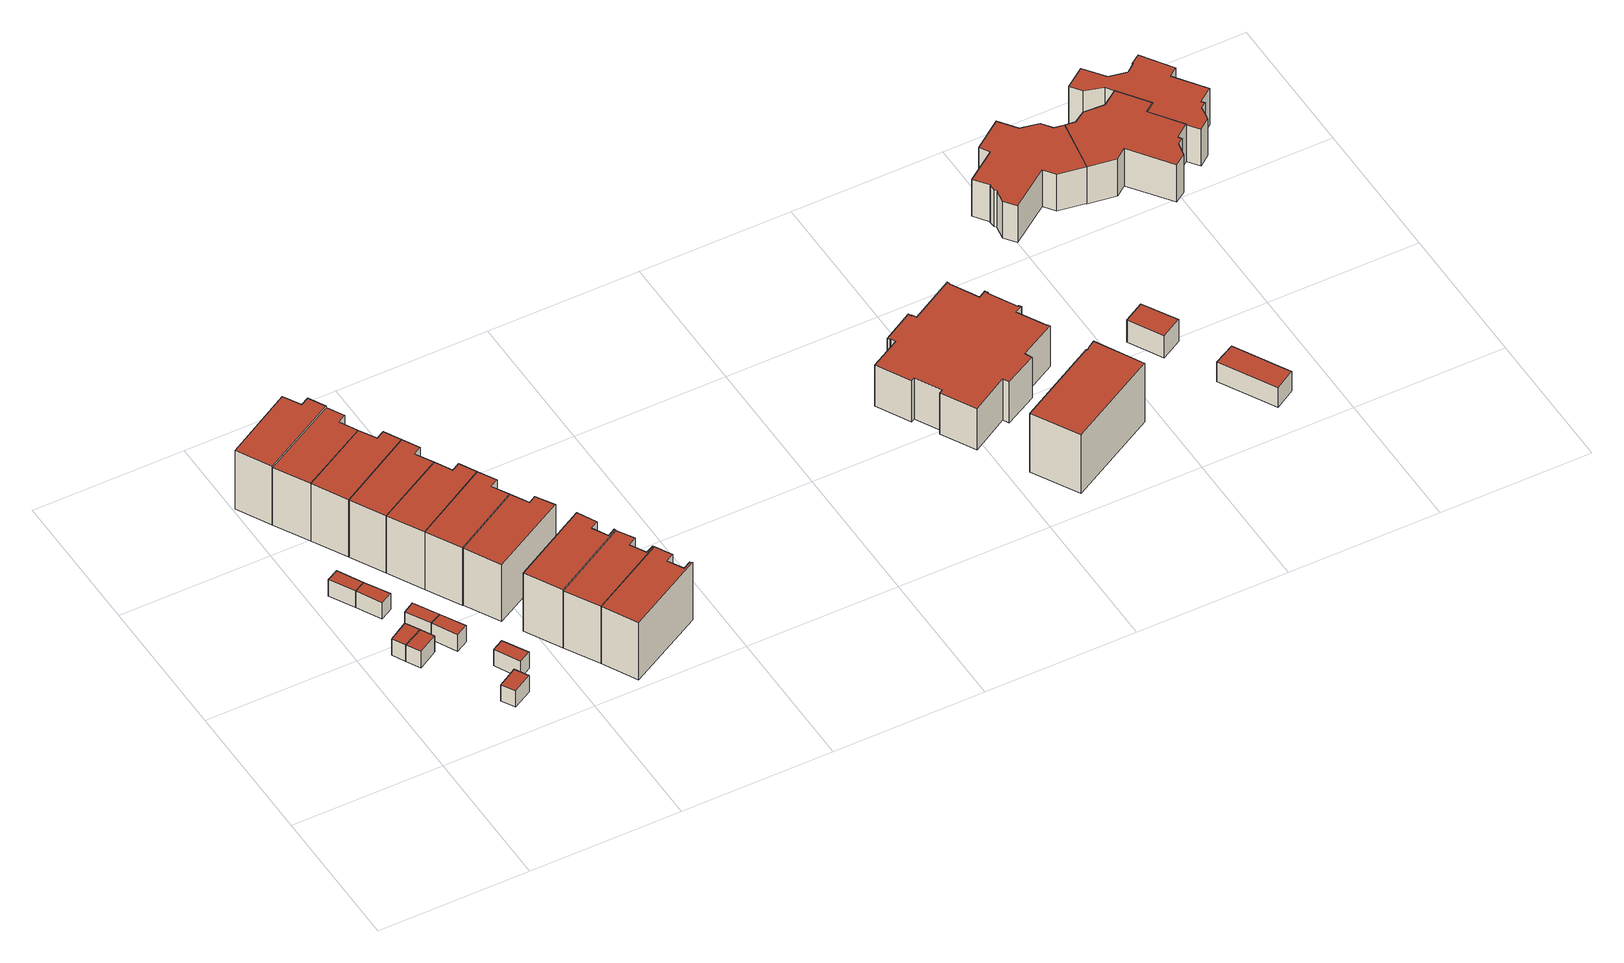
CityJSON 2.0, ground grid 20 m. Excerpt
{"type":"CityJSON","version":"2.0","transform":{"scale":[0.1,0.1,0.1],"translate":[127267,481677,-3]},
"CityObjects":{
"building1":{"type":"Building","attributes":{"b3_dak_type":"multiple horizontal","b3_h_dak_50p":0.16,"b3_h_dak_70p":0.17,"b3_h_dak_max":0.23,"b3_h_dak_min":0.1,"b3_h_maaiveld":-2.44,"b3_kas_warenhuis":false,"b3_mutatie_ahn3_ahn4":false,"b3_reconstructie_onvolledig":false,"b3_rmse_lod12":0.031,"b3_rmse_lod13":0.031,"b3_rmse_lod22":0.0258,"b3_val3dity_lod12":"[]","b3_val3dity_lod13":"[]","b3_val3dity_lod22":"[]","b3_volume_lod12":15.67,"b3_volume_lod13":15.67,"b3_volume_lod22":15.64,"geconstateerd":false,"oorspronkelijkbouwjaar":2007,"status":"Pand in gebruik"},"children":["building1-1"]},
"building1-1":{"type":"BuildingPart","parents":["building1"],"geometry":[{"type":"Solid","lod":"1.2","boundaries":[[[[0,1,2,3]],[[4,1,0,5]],[[6,2,1,4]],[[5,0,3,7]],[[7,3,2,6]],[[7,6,4,5]]]],"semantics":{"surfaces":[{"type":"GroundSurface"},{"type":"WallSurface","on_footprint_edge":true},{"type":"RoofSurface"}],"values":[[0,1,1,1,1,2]]}}]},
"building2":{"type":"Building","attributes":{"b3_dak_type":"multiple horizontal","b3_h_dak_50p":0.17,"b3_h_dak_70p":0.19,"b3_h_dak_max":0.23,"b3_h_dak_min":0.1,"b3_h_maaiveld":-2.43,"b3_kas_warenhuis":false,"b3_mutatie_ahn3_ahn4":false,"b3_reconstructie_onvolledig":false,"b3_rmse_lod12":0.032,"b3_rmse_lod13":0.032,"b3_rmse_lod22":0.0281,"b3_val3dity_lod12":"[]","b3_val3dity_lod13":"[]","b3_val3dity_lod22":"[]","b3_volume_lod12":15.63,"b3_volume_lod13":15.63,"b3_volume_lod22":15.6,"geconstateerd":false,"oorspronkelijkbouwjaar":2007,"status":"Pand in gebruik"},"children":["building2-1"]},
"building2-1":{"type":"BuildingPart","parents":["building2"],"geometry":[{"type":"Solid","lod":"1.2","boundaries":[[[[2,8,9,3]],[[10,8,2,6]],[[11,9,8,10]],[[6,2,3,7]],[[7,3,9,11]],[[7,11,10,6]]]],"semantics":{"surfaces":[{"type":"GroundSurface"},{"type":"WallSurface","on_footprint_edge":true},{"type":"RoofSurface"}],"values":[[0,1,1,1,1,2]]}}]},
"building3":{"type":"Building","attributes":{"b3_dak_type":"multiple horizontal","b3_h_dak_50p":0.17,"b3_h_dak_70p":0.2,"b3_h_dak_max":0.25,"b3_h_dak_min":0.12,"b3_h_maaiveld":-2.44,"b3_kas_warenhuis":false,"b3_mutatie_ahn3_ahn4":false,"b3_reconstructie_onvolledig":false,"b3_rmse_lod12":0.0298,"b3_rmse_lod13":0.0298,"b3_rmse_lod22":0.0274,"b3_val3dity_lod12":"[]","b3_val3dity_lod13":"[]","b3_val3dity_lod22":"[]","b3_volume_lod12":16.77,"b3_volume_lod13":16.77,"b3_volume_lod22":16.74,"geconstateerd":false,"oorspronkelijkbouwjaar":2007,"status":"Pand in gebruik"},"children":["building3-1"]},
"building3-1":{"type":"BuildingPart","parents":["building3"],"geometry":[{"type":"Solid","lod":"1.2","boundaries":[[[[12,13,14,15]],[[16,12,15,17]],[[17,15,14,18]],[[18,14,13,19]],[[19,13,12,16]],[[19,16,17,18]]]],"semantics":{"surfaces":[{"type":"GroundSurface"},{"type":"WallSurface","on_footprint_edge":true},{"type":"RoofSurface"}],"values":[[0,1,1,1,1,2]]}}]},
"building4":{"type":"Building","attributes":{"b3_dak_type":"multiple horizontal","b3_h_dak_50p":0.2,"b3_h_dak_70p":0.22,"b3_h_dak_max":0.28,"b3_h_dak_min":0.12,"b3_h_maaiveld":-2.44,"b3_kas_warenhuis":false,"b3_mutatie_ahn3_ahn4":false,"b3_reconstructie_onvolledig":false,"b3_rmse_lod12":0.0385,"b3_rmse_lod13":0.0385,"b3_rmse_lod22":0.0252,"b3_val3dity_lod12":"[]","b3_val3dity_lod13":"[]","b3_val3dity_lod22":"[]","b3_volume_lod12":16.93,"b3_volume_lod13":16.93,"b3_volume_lod22":16.83,"geconstateerd":false,"oorspronkelijkbouwjaar":2007,"status":"Pand in gebruik"},"children":["building4-1"]},
"building4-1":{"type":"BuildingPart","parents":["building4"],"geometry":[{"type":"Solid","lod":"1.2","boundaries":[[[[20,21,12,15]],[[22,21,20,23]],[[23,20,15,17]],[[16,12,21,22]],[[17,15,12,16]],[[17,16,22,23]]]],"semantics":{"surfaces":[{"type":"GroundSurface"},{"type":"WallSurface","on_footprint_edge":true},{"type":"RoofSurface"}],"values":[[0,1,1,1,1,2]]}}]},
"building5":{"type":"Building","attributes":{"b3_dak_type":"multiple horizontal","b3_h_dak_50p":0.16,"b3_h_dak_70p":0.18,"b3_h_dak_max":0.23,"b3_h_dak_min":0.1,"b3_h_maaiveld":-2.43,"b3_kas_warenhuis":false,"b3_mutatie_ahn3_ahn4":false,"b3_reconstructie_onvolledig":false,"b3_rmse_lod12":0.0328,"b3_rmse_lod13":0.0328,"b3_rmse_lod22":0.0297,"b3_val3dity_lod12":"[]","b3_val3dity_lod13":"[]","b3_val3dity_lod22":"[]","b3_volume_lod12":15.61,"b3_volume_lod13":15.61,"b3_volume_lod22":15.57,"geconstateerd":false,"oorspronkelijkbouwjaar":2007,"status":"Pand in gebruik"},"children":["building5-1"]},
"building5-1":{"type":"BuildingPart","parents":["building5"],"geometry":[{"type":"Solid","lod":"1.2","boundaries":[[[[24,25,26,27]],[[28,25,24,29]],[[29,24,27,30]],[[31,26,25,28]],[[30,27,26,31]],[[30,31,28,29]]]],"semantics":{"surfaces":[{"type":"GroundSurface"},{"type":"WallSurface","on_footprint_edge":true},{"type":"RoofSurface"}],"values":[[0,1,1,1,1,2]]}}]},
"building6":{"type":"Building","attributes":{"b3_dak_type":"multiple horizontal","b3_h_dak_50p":0.17,"b3_h_dak_70p":0.19,"b3_h_dak_max":0.26,"b3_h_dak_min":0.11,"b3_h_maaiveld":-2.42,"b3_kas_warenhuis":false,"b3_mutatie_ahn3_ahn4":false,"b3_reconstructie_onvolledig":false,"b3_rmse_lod12":0.0351,"b3_rmse_lod13":0.0351,"b3_rmse_lod22":0.0292,"b3_val3dity_lod12":"[]","b3_val3dity_lod13":"[]","b3_val3dity_lod22":"[]","b3_volume_lod12":16.63,"b3_volume_lod13":16.63,"b3_volume_lod22":16.55,"geconstateerd":false,"oorspronkelijkbouwjaar":2007,"status":"Pand in gebruik"},"children":["building6-1"]},
"building6-1":{"type":"BuildingPart","parents":["building6"],"geometry":[{"type":"Solid","lod":"1.2","boundaries":[[[[32,33,34,35]],[[36,34,33,37]],[[38,35,34,36]],[[39,32,35,38]],[[37,33,32,39]],[[37,39,38,36]]]],"semantics":{"surfaces":[{"type":"GroundSurface"},{"type":"WallSurface","on_footprint_edge":true},{"type":"RoofSurface"}],"values":[[0,1,1,1,1,2]]}}]},
"building7":{"type":"Building","attributes":{"b3_dak_type":"multiple horizontal","b3_h_dak_50p":0.16,"b3_h_dak_70p":0.19,"b3_h_dak_max":0.24,"b3_h_dak_min":0.12,"b3_h_maaiveld":-2.4,"b3_kas_warenhuis":false,"b3_mutatie_ahn3_ahn4":false,"b3_reconstructie_onvolledig":false,"b3_rmse_lod12":0.0315,"b3_rmse_lod13":0.0315,"b3_rmse_lod22":0.03,"b3_val3dity_lod12":"[]","b3_val3dity_lod13":"[]","b3_val3dity_lod22":"[]","b3_volume_lod12":16.46,"b3_volume_lod13":16.46,"b3_volume_lod22":16.43,"geconstateerd":false,"oorspronkelijkbouwjaar":2007,"status":"Pand in gebruik"},"children":["building7-1"]},
"building7-1":{"type":"BuildingPart","parents":["building7"],"geometry":[{"type":"Solid","lod":"1.2","boundaries":[[[[40,41,34,33]],[[42,41,40,43]],[[43,40,33,37]],[[36,34,41,42]],[[37,33,34,36]],[[37,36,42,43]]]],"semantics":{"surfaces":[{"type":"GroundSurface"},{"type":"WallSurface","on_footprint_edge":true},{"type":"RoofSurface"}],"values":[[0,1,1,1,1,2]]}}]},
"building8":{"type":"Building","attributes":{"b3_dak_type":"multiple horizontal","b3_h_dak_50p":0.17,"b3_h_dak_70p":0.19,"b3_h_dak_max":0.23,"b3_h_dak_min":0.12,"b3_h_maaiveld":-2.44,"b3_kas_warenhuis":false,"b3_mutatie_ahn3_ahn4":false,"b3_reconstructie_onvolledig":false,"b3_rmse_lod12":0.0297,"b3_rmse_lod13":0.0297,"b3_rmse_lod22":0.0282,"b3_val3dity_lod12":"[]","b3_val3dity_lod13":"[]","b3_val3dity_lod22":"[]","b3_volume_lod12":17.07,"b3_volume_lod13":17.07,"b3_volume_lod22":17.02,"geconstateerd":false,"oorspronkelijkbouwjaar":2007,"status":"Pand in gebruik"},"children":["building8-1"]},
"building8-1":{"type":"BuildingPart","parents":["building8"],"geometry":[{"type":"Solid","lod":"1.2","boundaries":[[[[44,45,46,47]],[[48,44,47,49]],[[49,47,46,50]],[[50,46,45,51]],[[51,45,44,48]],[[51,48,49,50]]]],"semantics":{"surfaces":[{"type":"GroundSurface"},{"type":"WallSurface","on_footprint_edge":true},{"type":"RoofSurface"}],"values":[[0,1,1,1,1,2]]}}]},
"building9":{"type":"Building","attributes":{"b3_dak_type":"multiple horizontal","b3_h_dak_50p":6.67,"b3_h_dak_70p":6.77,"b3_h_dak_max":7,"b3_h_dak_min":0.38,"b3_h_maaiveld":-2.46,"b3_kas_warenhuis":false,"b3_mutatie_ahn3_ahn4":false,"b3_reconstructie_onvolledig":false,"b3_rmse_lod12":3.54,"b3_rmse_lod13":0.233,"b3_rmse_lod22":0.239,"b3_val3dity_lod12":"[]","b3_val3dity_lod13":"[]","b3_val3dity_lod22":"[]","b3_volume_lod12":521.22,"b3_volume_lod13":416.14,"b3_volume_lod22":414.08,"geconstateerd":false,"oorspronkelijkbouwjaar":2007,"status":"Pand in gebruik"},"children":["building9-1"]},
"building9-1":{"type":"BuildingPart","parents":["building9"],"geometry":[{"type":"Solid","lod":"1.2","boundaries":[[[[52,53,54,55,56,57]],[[58,53,52,59]],[[60,56,55,61]],[[62,57,56,60]],[[59,52,57,62]],[[61,55,54,63]],[[63,54,53,58]],[[63,58,59,62,60,61]]]],"semantics":{"surfaces":[{"type":"GroundSurface"},{"type":"WallSurface","on_footprint_edge":true},{"type":"RoofSurface"}],"values":[[0,1,1,1,1,1,1,2]]}}]},
"building10":{"type":"Building","attributes":{"b3_dak_type":"multiple horizontal","b3_h_dak_50p":6.6,"b3_h_dak_70p":6.64,"b3_h_dak_max":7.04,"b3_h_dak_min":0.61,"b3_h_maaiveld":-2.46,"b3_kas_warenhuis":false,"b3_mutatie_ahn3_ahn4":false,"b3_reconstructie_onvolledig":false,"b3_rmse_lod12":3.41,"b3_rmse_lod13":1.23,"b3_rmse_lod22":1.25,"b3_val3dity_lod12":"[]","b3_val3dity_lod13":"[]","b3_val3dity_lod22":"[]","b3_volume_lod12":513.47,"b3_volume_lod13":407.14,"b3_volume_lod22":406.86,"geconstateerd":false,"oorspronkelijkbouwjaar":2007,"status":"Pand in gebruik"},"children":["building10-1"]},
"building10-1":{"type":"BuildingPart","parents":["building10"],"geometry":[{"type":"Solid","lod":"1.2","boundaries":[[[[52,57,64,65,66,67]],[[68,65,64,69]],[[70,66,65,68]],[[71,57,52,72]],[[69,64,57,71]],[[72,52,67,73]],[[73,67,66,70]],[[73,70,68,69,71,72]]]],"semantics":{"surfaces":[{"type":"GroundSurface"},{"type":"WallSurface","on_footprint_edge":true},{"type":"RoofSurface"}],"values":[[0,1,1,1,1,1,1,2]]}}]},
"building11":{"type":"Building","attributes":{"b3_dak_type":"multiple horizontal","b3_h_dak_50p":6.6,"b3_h_dak_70p":6.63,"b3_h_dak_max":7.02,"b3_h_dak_min":0.63,"b3_h_maaiveld":-2.46,"b3_kas_warenhuis":false,"b3_mutatie_ahn3_ahn4":false,"b3_reconstructie_onvolledig":false,"b3_rmse_lod12":3.48,"b3_rmse_lod13":1.28,"b3_rmse_lod22":1.3,"b3_val3dity_lod12":"[]","b3_val3dity_lod13":"[]","b3_val3dity_lod22":"[]","b3_volume_lod12":514.01,"b3_volume_lod13":412,"b3_volume_lod22":411.72,"geconstateerd":false,"oorspronkelijkbouwjaar":2007,"status":"Pand in gebruik"},"children":["building11-1"]},
"building11-1":{"type":"BuildingPart","parents":["building11"],"geometry":[{"type":"Solid","lod":"1.2","boundaries":[[[[74,67,66,75,76,77]],[[73,67,74,78]],[[79,76,75,80]],[[81,77,76,79]],[[78,74,77,81]],[[80,75,66,70]],[[70,66,67,73]],[[70,73,78,81,79,80]]]],"semantics":{"surfaces":[{"type":"GroundSurface"},{"type":"WallSurface","on_footprint_edge":true},{"type":"RoofSurface"}],"values":[[0,1,1,1,1,1,1,2]]}}]},
"building12":{"type":"Building","attributes":{"b3_dak_type":"slanted","b3_h_dak_50p":6.59,"b3_h_dak_70p":6.63,"b3_h_dak_max":6.98,"b3_h_dak_min":0.62,"b3_h_maaiveld":-2.45,"b3_kas_warenhuis":false,"b3_mutatie_ahn3_ahn4":false,"b3_reconstructie_onvolledig":false,"b3_rmse_lod12":3.44,"b3_rmse_lod13":0.946,"b3_rmse_lod22":0.961,"b3_val3dity_lod12":"[]","b3_val3dity_lod13":"[]","b3_val3dity_lod22":"[]","b3_volume_lod12":510.7,"b3_volume_lod13":398.79,"b3_volume_lod22":398.67,"geconstateerd":false,"oorspronkelijkbouwjaar":2007,"status":"Pand in gebruik"},"children":["building12-1"]},
"building12-1":{"type":"BuildingPart","parents":["building12"],"geometry":[{"type":"Solid","lod":"1.2","boundaries":[[[[74,77,82,83,84,85]],[[86,83,82,87]],[[88,84,83,86]],[[81,77,74,78]],[[87,82,77,81]],[[78,74,85,89]],[[89,85,84,88]],[[89,88,86,87,81,78]]]],"semantics":{"surfaces":[{"type":"GroundSurface"},{"type":"WallSurface","on_footprint_edge":true},{"type":"RoofSurface"}],"values":[[0,1,1,1,1,1,1,2]]}}]},
"building13":{"type":"Building","attributes":{"b3_dak_type":"multiple horizontal","b3_h_dak_50p":6.6,"b3_h_dak_70p":6.64,"b3_h_dak_max":7.01,"b3_h_dak_min":0.62,"b3_h_maaiveld":-2.45,"b3_kas_warenhuis":false,"b3_mutatie_ahn3_ahn4":false,"b3_reconstructie_onvolledig":false,"b3_rmse_lod12":3.32,"b3_rmse_lod13":1.08,"b3_rmse_lod22":1.1,"b3_val3dity_lod12":"[]","b3_val3dity_lod13":"[]","b3_val3dity_lod22":"[]","b3_volume_lod12":513.41,"b3_volume_lod13":424.14,"b3_volume_lod22":423.46,"geconstateerd":false,"oorspronkelijkbouwjaar":2007,"status":"Pand in gebruik"},"children":["building13-1"]},
"building13-1":{"type":"BuildingPart","parents":["building13"],"geometry":[{"type":"Solid","lod":"1.2","boundaries":[[[[90,85,84,91,92,93]],[[89,85,90,94]],[[95,92,91,96]],[[97,93,92,95]],[[94,90,93,97]],[[96,91,84,88]],[[88,84,85,89]],[[88,89,94,97,95,96]]]],"semantics":{"surfaces":[{"type":"GroundSurface"},{"type":"WallSurface","on_footprint_edge":true},{"type":"RoofSurface"}],"values":[[0,1,1,1,1,1,1,2]]}}]},
"building14":{"type":"Building","attributes":{"b3_dak_type":"slanted","b3_h_dak_50p":6.61,"b3_h_dak_70p":6.65,"b3_h_dak_max":7.03,"b3_h_dak_min":0.56,"b3_h_maaiveld":-2.46,"b3_kas_warenhuis":false,"b3_mutatie_ahn3_ahn4":false,"b3_reconstructie_onvolledig":false,"b3_rmse_lod12":3.34,"b3_rmse_lod13":1.06,"b3_rmse_lod22":1.08,"b3_val3dity_lod12":"[]","b3_val3dity_lod13":"[]","b3_val3dity_lod22":"[]","b3_volume_lod12":516.15,"b3_volume_lod13":404.14,"b3_volume_lod22":403.98,"geconstateerd":false,"oorspronkelijkbouwjaar":2007,"status":"Pand in gebruik"},"children":["building14-1"]},
"building14-1":{"type":"BuildingPart","parents":["building14"],"geometry":[{"type":"Solid","lod":"1.2","boundaries":[[[[90,93,98,99,100,101]],[[102,99,98,103]],[[104,100,99,102]],[[97,93,90,94]],[[103,98,93,97]],[[94,90,101,105]],[[105,101,100,104]],[[105,104,102,103,97,94]]]],"semantics":{"surfaces":[{"type":"GroundSurface"},{"type":"WallSurface","on_footprint_edge":true},{"type":"RoofSurface"}],"values":[[0,1,1,1,1,1,1,2]]}}]},
"building15":{"type":"Building","attributes":{"b3_dak_type":"multiple horizontal","b3_h_dak_50p":6.62,"b3_h_dak_70p":6.65,"b3_h_dak_max":7.05,"b3_h_dak_min":0.62,"b3_h_maaiveld":-2.45,"b3_kas_warenhuis":false,"b3_mutatie_ahn3_ahn4":false,"b3_reconstructie_onvolledig":false,"b3_rmse_lod12":3.18,"b3_rmse_lod13":0.18,"b3_rmse_lod22":0.181,"b3_val3dity_lod12":"[]","b3_val3dity_lod13":"[]","b3_val3dity_lod22":"[]","b3_volume_lod12":536.58,"b3_volume_lod13":433.88,"b3_volume_lod22":433.87,"geconstateerd":false,"oorspronkelijkbouwjaar":2007,"status":"Pand in gebruik"},"children":["building15-1"]},
"building15-1":{"type":"BuildingPart","parents":["building15"],"geometry":[{"type":"Solid","lod":"1.2","boundaries":[[[[106,107,108,109,110,111]],[[105,107,106,112]],[[113,110,109,114]],[[115,111,110,113]],[[112,106,111,115]],[[114,109,108,104]],[[104,108,107,105]],[[104,105,112,115,113,114]]]],"semantics":{"surfaces":[{"type":"GroundSurface"},{"type":"WallSurface","on_footprint_edge":true},{"type":"RoofSurface"}],"values":[[0,1,1,1,1,1,1,2]]}}]},
"building16":{"type":"Building","attributes":{"b3_dak_type":"slanted","b3_h_dak_50p":6.62,"b3_h_dak_70p":6.65,"b3_h_dak_max":7.03,"b3_h_dak_min":0.45,"b3_h_maaiveld":-2.46,"b3_kas_warenhuis":false,"b3_mutatie_ahn3_ahn4":false,"b3_reconstructie_onvolledig":false,"b3_rmse_lod12":3.17,"b3_rmse_lod13":0.173,"b3_rmse_lod22":0.176,"b3_val3dity_lod12":"[]","b3_val3dity_lod13":"[]","b3_val3dity_lod22":"[]","b3_volume_lod12":544.24,"b3_volume_lod13":439.98,"b3_volume_lod22":439.93,"geconstateerd":false,"oorspronkelijkbouwjaar":2007,"status":"Pand in gebruik"},"children":["building16-1"]},
"building16-1":{"type":"BuildingPart","parents":["building16"],"geometry":[{"type":"Solid","lod":"1.2","boundaries":[[[[116,117,118,119,120,121,122,123]],[[124,119,118,125]],[[126,117,116,127]],[[125,118,117,126]],[[128,120,119,124]],[[127,116,123,129]],[[129,123,122,130]],[[130,122,121,131]],[[131,121,120,128]],[[131,128,124,125,126,127,129,130]]]],"semantics":{"surfaces":[{"type":"GroundSurface"},{"type":"WallSurface","on_footprint_edge":true},{"type":"RoofSurface"}],"values":[[0,1,1,1,1,1,1,1,1,2]]}}]},
"building17":{"type":"Building","attributes":{"b3_dak_type":"multiple horizontal","b3_h_dak_50p":6.61,"b3_h_dak_70p":6.64,"b3_h_dak_max":7,"b3_h_dak_min":0.56,"b3_h_maaiveld":-2.47,"b3_kas_warenhuis":false,"b3_mutatie_ahn3_ahn4":false,"b3_reconstructie_onvolledig":false,"b3_rmse_lod12":3.15,"b3_rmse_lod13":0.159,"b3_rmse_lod22":0.161,"b3_val3dity_lod12":"[]","b3_val3dity_lod13":"[]","b3_val3dity_lod22":"[]","b3_volume_lod12":517.13,"b3_volume_lod13":422.34,"b3_volume_lod22":422.4,"geconstateerd":false,"oorspronkelijkbouwjaar":2007,"status":"Pand in gebruik"},"children":["building17-1"]},
"building17-1":{"type":"BuildingPart","parents":["building17"],"geometry":[{"type":"Solid","lod":"1.2","boundaries":[[[[132,133,134,135,119,118,136,137]],[[138,135,134,139]],[[140,133,132,141]],[[139,134,133,140]],[[142,119,135,138]],[[141,132,137,143]],[[143,137,136,144]],[[144,136,118,145]],[[145,118,119,142]],[[145,142,138,139,140,141,143,144]]]],"semantics":{"surfaces":[{"type":"GroundSurface"},{"type":"WallSurface","on_footprint_edge":true},{"type":"RoofSurface"}],"values":[[0,1,1,1,1,1,1,1,1,2]]}}]},
"building18":{"type":"Building","attributes":{"b3_dak_type":"multiple horizontal","b3_h_dak_50p":6.61,"b3_h_dak_70p":6.65,"b3_h_dak_max":7.01,"b3_h_dak_min":0.62,"b3_h_maaiveld":-2.47,"b3_kas_warenhuis":false,"b3_mutatie_ahn3_ahn4":false,"b3_reconstructie_onvolledig":false,"b3_rmse_lod12":3.2,"b3_rmse_lod13":0.158,"b3_rmse_lod22":0.16,"b3_val3dity_lod12":"[]","b3_val3dity_lod13":"[]","b3_val3dity_lod22":"[]","b3_volume_lod12":515.75,"b3_volume_lod13":410.11,"b3_volume_lod22":409.58,"geconstateerd":false,"oorspronkelijkbouwjaar":2007,"status":"Pand in gebruik"},"children":["building18-1"]},
"building18-1":{"type":"BuildingPart","parents":["building18"],"geometry":[{"type":"Solid","lod":"1.2","boundaries":[[[[146,147,148,149,135,134,150,151]],[[152,149,148,153]],[[154,147,146,155]],[[153,148,147,154]],[[138,135,149,152]],[[156,151,150,157]],[[155,146,151,156]],[[157,150,134,139]],[[139,134,135,138]],[[139,138,152,153,154,155,156,157]]]],"semantics":{"surfaces":[{"type":"GroundSurface"},{"type":"WallSurface","on_footprint_edge":true},{"type":"RoofSurface"}],"values":[[0,1,1,1,1,1,1,1,1,2]]}}]},
"building19":{"type":"Building","attributes":{"b3_dak_type":"multiple horizontal","b3_h_dak_50p":4.05,"b3_h_dak_70p":4.08,"b3_h_dak_max":4.35,"b3_h_dak_min":0.83,"b3_h_maaiveld":-2.38,"b3_kas_warenhuis":false,"b3_mutatie_ahn3_ahn4":false,"b3_reconstructie_onvolledig":false,"b3_rmse_lod12":0.953,"b3_rmse_lod13":0.953,"b3_rmse_lod22":0.158,"b3_val3dity_lod12":"[]","b3_val3dity_lod13":"[]","b3_val3dity_lod22":"[]","b3_volume_lod12":1497.84,"b3_volume_lod13":1497.84,"b3_volume_lod22":1412.54,"geconstateerd":false,"oorspronkelijkbouwjaar":2016,"status":"Pand in gebruik"},"children":["building19-1"]},
"building19-1":{"type":"BuildingPart","parents":["building19"],"geometry":[{"type":"Solid","lod":"1.2","boundaries":[[[[158,159,160,161,162,163,164,165,166,167,168,169,170,171,172,173,174,175,176,177,178,179,180,181,182,183,184,185,186,187,188,189]],[[190,170,169,191]],[[191,169,168,192]],[[192,168,167,193]],[[194,171,170,190]],[[193,167,166,195]],[[195,166,165,196]],[[196,165,164,197]],[[197,164,163,198]],[[198,163,162,199]],[[199,162,161,200]],[[201,186,185,202]],[[203,159,158,204]],[[204,158,189,205]],[[206,187,186,201]],[[207,188,187,206]],[[205,189,188,207]],[[202,185,184,208]],[[209,183,182,210]],[[210,182,181,211]],[[211,181,180,212]],[[208,184,183,209]],[[213,179,178,214]],[[212,180,179,213]],[[215,177,176,216]],[[216,176,175,217]],[[214,178,177,215]],[[217,175,174,218]],[[218,174,173,219]],[[219,173,172,220]],[[220,172,171,194]],[[200,161,160,221]],[[221,160,159,203]],[[221,203,204,205,207,206,201,202,208,209,210,211,212,213,214,215,216,217,218,219,220,194,190,191,192,193,195,196,197,198,199,200]]]],"semantics":{"surfaces":[{"type":"GroundSurface"},{"type":"WallSurface","on_footprint_edge":true},{"type":"RoofSurface"}],"values":[[0,1,1,1,1,1,1,1,1,1,1,1,1,1,1,1,1,1,1,1,1,1,1,1,1,1,1,1,1,1,1,1,1,2]]}}]},
"building20":{"type":"Building","attributes":{"b3_dak_type":"multiple horizontal","b3_h_dak_50p":6.83,"b3_h_dak_70p":6.88,"b3_h_dak_max":7.18,"b3_h_dak_min":3.86,"b3_h_maaiveld":-2.38,"b3_kas_warenhuis":false,"b3_mutatie_ahn3_ahn4":false,"b3_reconstructie_onvolledig":false,"b3_rmse_lod12":1.85,"b3_rmse_lod13":1.85,"b3_rmse_lod22":0.214,"b3_val3dity_lod12":"[]","b3_val3dity_lod13":"[]","b3_val3dity_lod22":"[]","b3_volume_lod12":895.48,"b3_volume_lod13":895.48,"b3_volume_lod22":759.65,"geconstateerd":false,"oorspronkelijkbouwjaar":2017,"status":"Pand in gebruik"},"children":["building20-1"]},
"building20-1":{"type":"BuildingPart","parents":["building20"],"geometry":[{"type":"Solid","lod":"1.2","boundaries":[[[[222,223,224,225,226,227,228]],[[229,227,226,230]],[[230,226,225,231]],[[231,225,224,232]],[[233,222,228,234]],[[232,224,223,235]],[[234,228,227,229]],[[235,223,222,233]],[[235,233,234,229,230,231,232]]]],"semantics":{"surfaces":[{"type":"GroundSurface"},{"type":"WallSurface","on_footprint_edge":true},{"type":"RoofSurface"}],"values":[[0,1,1,1,1,1,1,1,2]]}}]},
"building21":{"type":"Building","attributes":{"b3_dak_type":"slanted","b3_h_dak_50p":0.64,"b3_h_dak_70p":0.77,"b3_h_dak_max":0.96,"b3_h_dak_min":0.43,"b3_h_maaiveld":-2.68,"b3_kas_warenhuis":false,"b3_mutatie_ahn3_ahn4":false,"b3_reconstructie_onvolledig":false,"b3_rmse_lod12":0.212,"b3_rmse_lod13":0.212,"b3_rmse_lod22":0.255,"b3_val3dity_lod12":"[]","b3_val3dity_lod13":"[]","b3_val3dity_lod22":"[]","b3_volume_lod12":55.73,"b3_volume_lod13":55.73,"b3_volume_lod22":55.54,"geconstateerd":false,"oorspronkelijkbouwjaar":2017,"status":"Pand in gebruik"},"children":["building21-1"]},
"building21-1":{"type":"BuildingPart","parents":["building21"],"geometry":[{"type":"Solid","lod":"1.2","boundaries":[[[[236,237,238,239]],[[240,237,236,241]],[[242,238,237,240]],[[241,236,239,243]],[[243,239,238,242]],[[243,242,240,241]]]],"semantics":{"surfaces":[{"type":"GroundSurface"},{"type":"WallSurface","on_footprint_edge":true},{"type":"RoofSurface"}],"values":[[0,1,1,1,1,2]]}}]},
"building22":{"type":"Building","attributes":{"b3_dak_type":"multiple horizontal","b3_h_dak_50p":0.38,"b3_h_dak_70p":0.4,"b3_h_dak_max":0.52,"b3_h_dak_min":0.05,"b3_h_maaiveld":-2.71,"b3_kas_warenhuis":false,"b3_mutatie_ahn3_ahn4":false,"b3_reconstructie_onvolledig":false,"b3_rmse_lod12":0.0534,"b3_rmse_lod13":0.0534,"b3_rmse_lod22":0.0425,"b3_val3dity_lod12":"[]","b3_val3dity_lod13":"[]","b3_val3dity_lod22":"[]","b3_volume_lod12":79.29,"b3_volume_lod13":79.29,"b3_volume_lod22":78.82,"geconstateerd":false,"oorspronkelijkbouwjaar":2014,"status":"Pand in gebruik"},"children":["building22-1"]},
"building22-1":{"type":"BuildingPart","parents":["building22"],"geometry":[{"type":"Solid","lod":"1.2","boundaries":[[[[244,245,246,247]],[[248,245,244,249]],[[250,246,245,248]],[[249,244,247,251]],[[251,247,246,250]],[[251,250,248,249]]]],"semantics":{"surfaces":[{"type":"GroundSurface"},{"type":"WallSurface","on_footprint_edge":true},{"type":"RoofSurface"}],"values":[[0,1,1,1,1,2]]}}]},
"building23":{"type":"Building","attributes":{"b3_dak_type":"multiple horizontal","b3_h_dak_50p":2.99,"b3_h_dak_70p":3.04,"b3_h_dak_max":3.96,"b3_h_dak_min":2.87,"b3_h_maaiveld":-2.78,"b3_kas_warenhuis":false,"b3_mutatie_ahn3_ahn4":false,"b3_reconstructie_onvolledig":false,"b3_rmse_lod12":0.13,"b3_rmse_lod13":0.13,"b3_rmse_lod22":0.131,"b3_val3dity_lod12":"[]","b3_val3dity_lod13":"[]","b3_val3dity_lod22":"[]","b3_volume_lod12":612.75,"b3_volume_lod13":612.75,"b3_volume_lod22":610.8,"geconstateerd":false,"oorspronkelijkbouwjaar":1978,"status":"Pand in gebruik"},"children":["building23-1"]},
"building23-1":{"type":"BuildingPart","parents":["building23"],"geometry":[{"type":"Solid","lod":"1.2","boundaries":[[[[252,253,254,255,256,257,258,259,260,261,262,263,264,265,266,267,268]],[[269,261,260,270]],[[271,262,261,269]],[[270,260,259,272]],[[272,259,258,273]],[[273,258,257,274]],[[274,257,256,275]],[[275,256,255,276]],[[277,253,252,278]],[[278,252,268,279]],[[276,255,254,280]],[[279,268,267,281]],[[281,267,266,282]],[[282,266,265,283]],[[283,265,264,284]],[[284,264,263,285]],[[285,263,262,271]],[[280,254,253,277]],[[280,277,278,279,281,282,283,284,285,271,269,270,272,273,274,275,276]]]],"semantics":{"surfaces":[{"type":"GroundSurface"},{"type":"WallSurface","on_footprint_edge":true},{"type":"RoofSurface"}],"values":[[0,1,1,1,1,1,1,1,1,1,1,1,1,1,1,1,1,1,2]]}}]},
"building24":{"type":"Building","attributes":{"b3_dak_type":"multiple horizontal","b3_h_dak_50p":2.98,"b3_h_dak_70p":3,"b3_h_dak_max":4.04,"b3_h_dak_min":2.86,"b3_h_maaiveld":-2.91,"b3_kas_warenhuis":false,"b3_mutatie_ahn3_ahn4":false,"b3_reconstructie_onvolledig":false,"b3_rmse_lod12":0.0909,"b3_rmse_lod13":0.0909,"b3_rmse_lod22":0.0907,"b3_val3dity_lod12":"[]","b3_val3dity_lod13":"[]","b3_val3dity_lod22":"[]","b3_volume_lod12":627.37,"b3_volume_lod13":627.37,"b3_volume_lod22":626.44,"geconstateerd":false,"oorspronkelijkbouwjaar":1978,"status":"Pand in gebruik"},"children":["building24-1"]},
"building24-1":{"type":"BuildingPart","parents":["building24"],"geometry":[{"type":"Solid","lod":"1.2","boundaries":[[[[286,287,288,289,290,291,292,293,294,295,296,297,298,299,300,301]],[[302,287,286,303]],[[283,288,287,302]],[[304,291,290,305]],[[306,292,291,304]],[[307,294,293,308]],[[309,295,294,307]],[[308,293,292,306]],[[305,290,289,284]],[[284,289,288,283]],[[310,301,300,311]],[[311,300,299,312]],[[303,286,301,310]],[[312,299,298,313]],[[313,298,297,314]],[[314,297,296,315]],[[315,296,295,309]],[[315,309,307,308,306,304,305,284,283,302,303,310,311,312,313,314]]]],"semantics":{"surfaces":[{"type":"GroundSurface"},{"type":"WallSurface","on_footprint_edge":true},{"type":"RoofSurface"}],"values":[[0,1,1,1,1,1,1,1,1,1,1,1,1,1,1,1,1,2]]}}]},
"building25":{"type":"Building","attributes":{"b3_dak_type":"multiple horizontal","b3_h_dak_50p":2.93,"b3_h_dak_70p":2.95,"b3_h_dak_max":3.98,"b3_h_dak_min":-0.36,"b3_h_maaiveld":-2.93,"b3_kas_warenhuis":false,"b3_mutatie_ahn3_ahn4":false,"b3_reconstructie_onvolledig":false,"b3_rmse_lod12":1.07,"b3_rmse_lod13":0.101,"b3_rmse_lod22":0.101,"b3_val3dity_lod12":"[]","b3_val3dity_lod13":"[]","b3_val3dity_lod22":"[]","b3_volume_lod12":494.94,"b3_volume_lod13":462.67,"b3_volume_lod22":462.35,"geconstateerd":false,"oorspronkelijkbouwjaar":1978,"status":"Pand in gebruik"},"children":["building25-1"]},
"building25-1":{"type":"BuildingPart","parents":["building25"],"geometry":[{"type":"Solid","lod":"1.2","boundaries":[[[[316,317,318,319,320,321,322,323,296,295,294,293,324,325,326,327,328,329,330,331,332]],[[333,317,316,334]],[[335,330,329,336]],[[337,328,327,338]],[[338,327,326,339]],[[339,326,325,340]],[[340,325,324,341]],[[341,324,293,342]],[[336,329,328,337]],[[342,293,294,343]],[[343,294,295,344]],[[345,323,322,346]],[[347,296,323,345]],[[344,295,296,347]],[[346,322,321,348]],[[349,320,319,350]],[[348,321,320,349]],[[351,318,317,333]],[[350,319,318,351]],[[352,332,331,353]],[[353,331,330,335]],[[334,316,332,352]],[[334,352,353,335,336,337,338,339,340,341,342,343,344,347,345,346,348,349,350,351,333]]]],"semantics":{"surfaces":[{"type":"GroundSurface"},{"type":"WallSurface","on_footprint_edge":true},{"type":"RoofSurface"}],"values":[[0,1,1,1,1,1,1,1,1,1,1,1,1,1,1,1,1,1,1,1,1,1,2]]}}]}
},
"vertices":[
[37,184,6],[63,199,6],[73,181,6],[46,167,6],[63,199,32],[37,184,32],[73,181,32],[46,167,32],
[82,164,6],[56,149,6],[82,164,32],[56,149,32],
[40,273,6],[22,305,6],[38,313,6],[55,281,6],[40,273,32],[55,281,32],[38,313,32],[22,305,32],
[73,250,6],[57,241,6],[57,241,32],[73,250,32],
[144,53,6],[118,39,6],[108,56,6],[134,71,6],[118,39,32],[144,53,32],[134,71,32],[108,56,32],
[87,224,6],[105,192,6],[89,184,6],[72,215,6],[89,184,32],[105,192,32],[72,215,32],[87,224,32],
[122,161,6],[106,152,6],[106,152,32],[122,161,32],
[147,78,6],[130,111,6],[145,119,6],[163,87,6],[147,78,32],[163,87,32],[145,119,32],[130,111,32],
[25,440,5],[1,484,5],[92,535,5],[105,512,5],[116,518,5],[128,496,5],[1,484,98],[25,440,98],[116,518,98],[105,512,98],[128,496,98],[92,535,98],
[140,474,5],[129,468,5],[141,445,5],[50,395,5],[129,468,96],[140,474,96],[141,445,96],[128,496,96],[25,440,96],[50,395,96],
[75,350,5],[154,423,5],[165,429,5],[177,407,5],[75,350,96],[165,429,96],[154,423,96],[177,407,96],
[189,385,5],[178,379,5],[191,356,5],[99,306,5],[178,379,96],[189,385,96],[191,356,96],[99,306,96],
[124,261,5],[203,334,5],[214,340,5],[226,318,5],[124,261,96],[214,340,96],[203,334,96],[226,318,96],
[239,295,5],[228,289,5],[240,267,5],[149,216,5],[228,289,96],[239,295,96],[240,267,96],[149,216,96],
[174,170,6],[149,216,6],[240,267,6],[253,244,6],[263,250,6],[277,226,6],[174,170,96],[263,250,96],[253,244,96],[277,226,96],
[304,151,5],[315,157,5],[316,155,5],[214,98,5],[188,145,5],[291,202,5],[304,177,5],[293,171,5],[214,98,97],[316,155,97],[315,157,97],[304,151,97],[188,145,97],[293,171,97],[304,177,97],[291,202,97],
[329,106,5],[340,112,5],[341,110,5],[239,54,5],[329,133,5],[318,126,5],[239,54,96],[341,110,96],[340,112,96],[329,106,96],[214,98,96],[318,126,96],[329,133,96],[316,155,96],
[353,62,5],[364,68,5],[366,65,5],[263,9,5],[353,88,5],[342,82,5],[263,9,96],[366,65,96],[364,68,96],[353,62,96],[342,82,96],[353,88,96],
[799,319,6],[800,320,6],[803,314,6],[862,347,6],[863,344,6],[863,343,6],[882,307,6],[892,313,6],[894,309,6],[893,309,6],[913,272,6],[914,273,6],[916,270,6],[906,265,6],[926,229,6],[927,229,6],[929,226,6],[881,200,6],[885,191,6],[842,168,6],[838,176,6],[788,148,6],[764,192,6],[769,195,6],[751,228,6],[746,225,6],[722,269,6],[762,291,6],[759,297,6],[758,297,6],[756,300,6],[797,323,6],[916,270,71],[914,273,71],[913,272,71],[893,309,71],[906,265,71],[894,309,71],[892,313,71],[882,307,71],[863,343,71],[863,344,71],[862,347,71],[759,297,71],[762,291,71],[800,320,71],[799,319,71],[797,323,71],[758,297,71],[756,300,71],[722,269,71],[746,225,71],[751,228,71],[769,195,71],[764,192,71],[788,148,71],[838,176,71],[842,168,71],[885,191,71],[881,200,71],[929,226,71],[927,229,71],[926,229,71],[803,314,71],
[822,86,6],[931,146,6],[932,145,6],[935,148,6],[945,154,6],[978,93,6],[856,26,6],[978,93,99],[945,154,99],[935,148,99],[932,145,99],[822,86,99],[856,26,99],[931,146,99],
[1027,221,3],[1054,236,3],[1079,192,3],[1051,177,3],[1054,236,38],[1027,221,38],[1079,192,38],[1051,177,38],
[1084,113,3],[1112,128,3],[1151,57,3],[1124,41,3],[1112,128,34],[1084,113,34],[1151,57,34],[1124,41,34],
[989,442,2],[992,461,2],[990,463,2],[989,471,2],[990,472,2],[976,491,2],[1017,520,2],[1009,533,2],[1048,561,2],[1065,538,2],[1090,533,2],[1100,519,2],[1113,517,2],[1101,444,2],[1065,450,2],[1054,465,2],[1000,427,2],[1065,538,60],[1048,561,60],[1090,533,60],[1009,533,60],[1017,520,60],[976,491,60],[990,472,60],[989,471,60],[992,461,60],[989,442,60],[1000,427,60],[990,463,60],[1054,465,60],[1065,450,60],[1101,444,60],[1113,517,60],[1100,519,60],
[1153,449,1],[1138,438,1],[1101,444,1],[1113,517,1],[1127,515,1],[1142,525,1],[1170,523,1],[1191,538,1],[1219,499,1],[1206,490,1],[1235,449,1],[1216,435,1],[1219,431,1],[1211,425,1],[1207,406,1],[1192,396,1],[1138,438,60],[1153,449,60],[1142,525,60],[1127,515,60],[1170,523,60],[1219,499,60],[1191,538,60],[1206,490,60],[1192,396,60],[1207,406,60],[1211,425,60],[1219,431,60],[1216,435,60],[1235,449,60],
[1271,537,1],[1259,528,1],[1288,488,1],[1269,474,1],[1272,470,1],[1264,464,1],[1261,445,1],[1246,434,1],[1184,549,1],[1160,556,1],[1149,571,1],[1176,590,1],[1196,563,1],[1220,558,1],[1232,567,1],[1231,568,1],[1244,577,1],[1259,528,59],[1271,537,59],[1232,567,59],[1220,558,59],[1196,563,59],[1176,590,59],[1149,571,59],[1160,556,59],[1184,549,59],[1191,538,59],[1219,499,59],[1206,490,59],[1246,434,59],[1261,445,59],[1235,449,59],[1264,464,59],[1272,470,59],[1269,474,59],[1288,488,59],[1244,577,59],[1231,568,59]
]}
